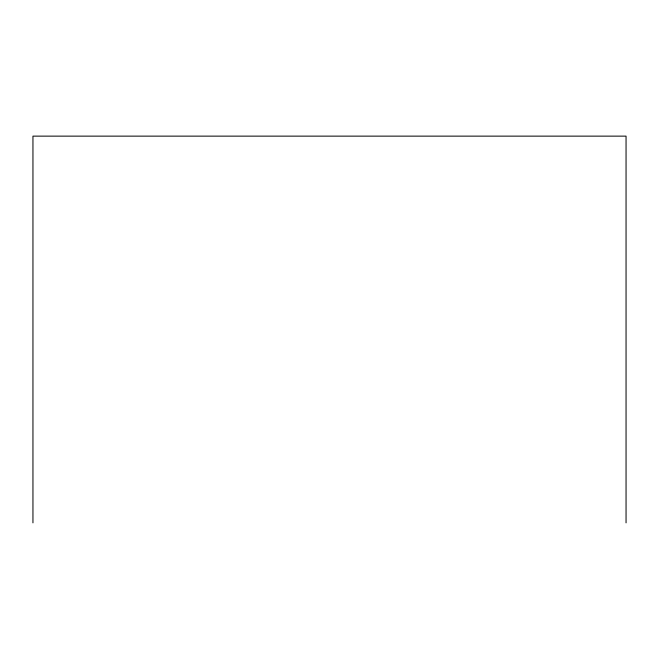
<?xml version="1.0" encoding="UTF-8"?>
<svg xmlns="http://www.w3.org/2000/svg" width="659" height="659" viewBox="0 0 659 659"><rect width="100%" height="100%" fill="white"/><g stroke="black" fill="none" stroke-linecap="round" stroke-linejoin="round"><path stroke-width="0.99" d="M626.05 522.867L626.05 136.133L32.95 136.133L32.95 522.867"/></g></svg>
